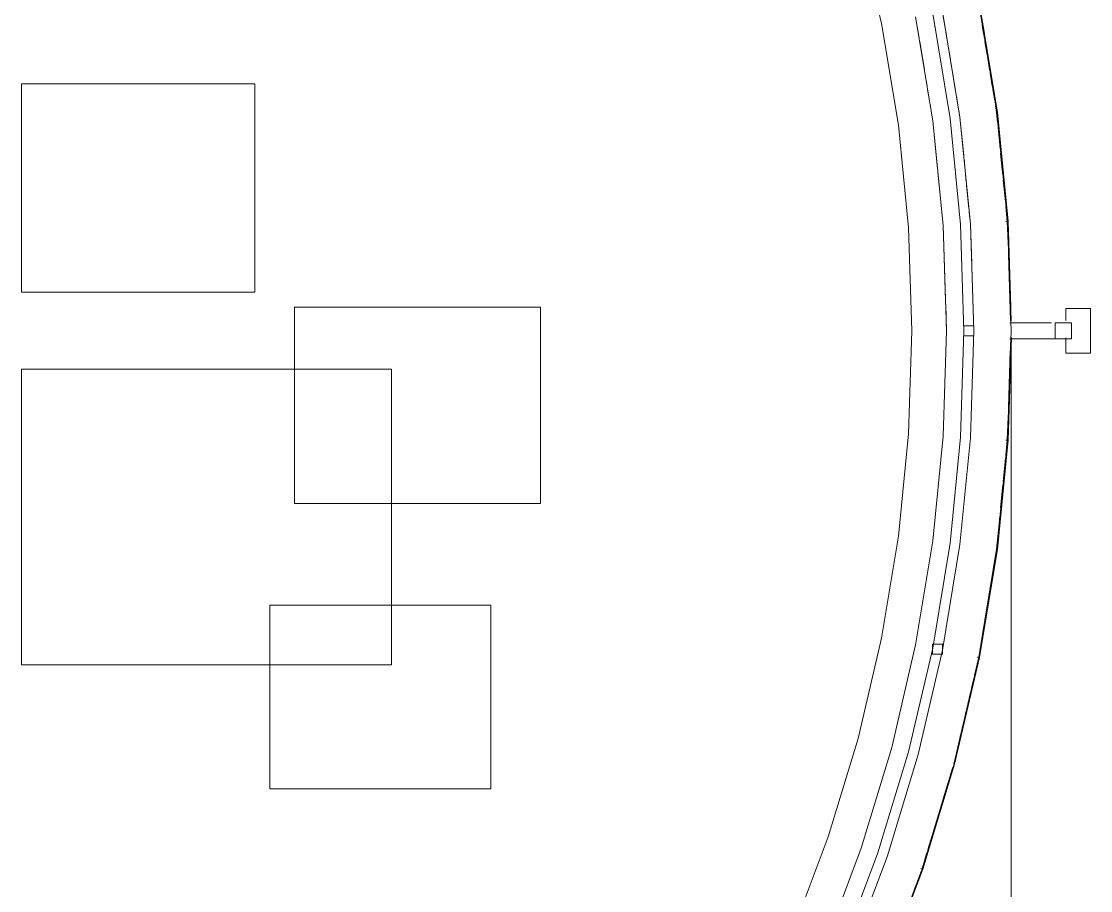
# Paper-space layout '01 Plans' of a CAD drawing. Header units: millimetres. Extents: x 5 to 415, y 7 to 290.
# Drawn here: x 119.55 to 162.61, y 165.46 to 200.46 of the extents above; entities that cross this region are included whole.
import ezdxf

# ---------------------------------------------------------------- set-up
doc = ezdxf.new("R2010")
doc.units = ezdxf.units.MM
doc.layers.add('DIMENSIONS', color=7, linetype='Continuous')
doc.layers.add('GEOMETRY', color=7, linetype='Continuous')

# ---------------------------------------------------------------- blocks, each defined once
blk = doc.blocks.new('SHEET_01')
at = {"layer": 'DIMENSIONS', "lineweight": 13}
blk.add_line((159.408, 187.3), (159.408, 105.5), dxfattribs=at)
at = {"layer": 'GEOMETRY', "lineweight": 13}
for p, q in [((154.19, 200.37), (153.248, 204.411)), ((158.113, 201.151), (158.832, 196.799)), ((158.852, 196.801), (158.133, 201.155)), ((158.133, 201.155), (158.852, 196.801)), ((156.948, 196.551), (156.25, 200.78)), ((156.642, 200.858), (157.345, 196.603)), ((156.752, 200.193), (156.675, 200.659)), ((156.675, 200.659), (156.752, 200.193)), ((156.752, 200.193), (156.675, 200.659)), ((154.866, 196.276), (154.19, 200.37)), ((155.706, 199.78), (155.563, 200.644)), ((155.563, 200.644), (156.254, 196.459)), ((156.337, 200.251), (156.348, 200.185)), ((156.348, 200.185), (156.337, 200.251)), ((156.337, 200.251), (156.348, 200.185)), ((158.245, 200.292), (158.299, 199.962)), ((158.332, 199.764), (158.245, 200.292)), ((158.329, 199.967), (158.253, 200.429)), ((158.253, 200.429), (158.329, 199.967)), ((158.329, 199.967), (158.253, 200.429)), ((158.253, 200.429), (158.329, 199.967)), ((158.329, 199.967), (158.253, 200.429)), ((158.253, 200.429), (158.329, 199.967)), ((158.329, 199.967), (158.253, 200.429)), ((158.253, 200.429), (158.329, 199.967)), ((158.309, 199.964), (158.255, 200.293)), ((158.255, 200.293), (158.309, 199.964)), ((158.309, 199.964), (158.255, 200.293)), ((158.255, 200.293), (158.549, 198.513)), ((158.255, 200.293), (158.309, 199.964)), ((158.309, 199.964), (158.255, 200.293)), ((158.255, 200.293), (158.309, 199.964)), ((158.309, 199.964), (158.255, 200.293)), ((158.255, 200.293), (158.309, 199.964)), ((158.309, 199.964), (158.255, 200.293)), ((158.255, 200.293), (158.309, 199.964)), ((158.309, 199.964), (158.255, 200.293)), ((158.255, 200.293), (158.549, 198.513)), ((158.549, 198.513), (158.255, 200.293)), ((158.255, 200.293), (158.549, 198.513)), ((158.255, 200.293), (158.549, 198.513)), ((156.862, 199.528), (156.774, 200.06)), ((156.774, 200.06), (156.862, 199.528)), ((156.862, 199.528), (156.774, 200.06)), ((158.438, 199.308), (158.351, 199.835)), ((158.351, 199.835), (158.438, 199.308)), ((158.438, 199.308), (158.351, 199.835)), ((158.351, 199.835), (158.438, 199.308)), ((158.438, 199.308), (158.351, 199.835)), ((158.351, 199.835), (158.438, 199.308)), ((158.438, 199.308), (158.351, 199.835)), ((158.351, 199.835), (158.438, 199.308)), ((155.914, 198.518), (155.728, 199.647)), ((156.96, 198.93), (156.884, 199.395)), ((156.884, 199.395), (156.96, 198.93)), ((156.96, 198.93), (156.884, 199.395)), ((158.407, 199.37), (158.353, 199.7)), ((158.353, 199.7), (158.407, 199.37)), ((158.407, 199.37), (158.353, 199.7)), ((158.353, 199.7), (158.407, 199.37)), ((158.407, 199.37), (158.353, 199.7)), ((158.353, 199.7), (158.407, 199.37)), ((158.407, 199.37), (158.353, 199.7)), ((158.353, 199.7), (158.407, 199.37)), ((158.407, 199.37), (158.353, 199.7)), ((158.353, 199.7), (158.407, 199.37)), ((158.407, 199.37), (158.353, 199.7)), ((158.354, 199.632), (158.397, 199.369)), ((158.441, 199.105), (158.354, 199.632)), ((158.536, 198.714), (158.46, 199.176)), ((158.46, 199.176), (158.536, 198.714)), ((158.536, 198.714), (158.46, 199.176)), ((158.46, 199.176), (158.536, 198.714)), ((158.536, 198.714), (158.46, 199.176)), ((158.46, 199.176), (158.536, 198.714)), ((158.536, 198.714), (158.46, 199.176)), ((158.46, 199.176), (158.536, 198.714)), ((158.516, 198.711), (158.462, 199.041)), ((158.462, 199.041), (158.516, 198.711)), ((158.516, 198.711), (158.462, 199.041)), ((158.462, 199.041), (158.516, 198.711)), ((158.516, 198.711), (158.462, 199.041)), ((158.462, 199.041), (158.516, 198.711)), ((158.516, 198.711), (158.462, 199.041)), ((158.462, 199.041), (158.516, 198.711)), ((158.516, 198.711), (158.462, 199.041)), ((158.462, 199.041), (158.516, 198.711)), ((158.516, 198.711), (158.462, 199.041)), ((158.463, 198.973), (158.506, 198.709)), ((158.539, 198.512), (158.463, 198.973)), ((157.07, 198.265), (156.982, 198.797)), ((156.982, 198.797), (157.07, 198.265)), ((157.07, 198.265), (156.982, 198.797)), ((158.852, 196.801), (158.568, 198.516)), ((158.568, 198.516), (158.852, 196.801)), ((158.852, 196.801), (158.568, 198.516)), ((158.568, 198.516), (158.852, 196.801)), ((158.852, 196.801), (158.568, 198.516)), ((158.568, 198.516), (158.852, 196.801)), ((158.852, 196.801), (158.568, 198.516)), ((158.568, 198.516), (158.852, 196.801)), ((156.024, 197.854), (155.936, 198.385)), ((156.653, 198.335), (156.664, 198.269)), ((156.664, 198.269), (156.653, 198.335)), ((156.653, 198.335), (156.664, 198.269)), ((157.169, 197.667), (157.092, 198.132)), ((157.092, 198.132), (157.169, 197.667)), ((157.169, 197.667), (157.092, 198.132)), ((158.561, 198.38), (158.626, 197.984)), ((158.648, 197.852), (158.561, 198.38)), ((158.636, 197.986), (158.57, 198.381)), ((158.57, 198.381), (158.636, 197.986)), ((158.636, 197.986), (158.57, 198.381)), ((158.57, 198.381), (158.756, 197.26)), ((158.57, 198.381), (158.636, 197.986)), ((158.636, 197.986), (158.57, 198.381)), ((158.57, 198.381), (158.636, 197.986)), ((158.636, 197.986), (158.57, 198.381)), ((158.57, 198.381), (158.636, 197.986)), ((158.636, 197.986), (158.57, 198.381)), ((158.57, 198.381), (158.636, 197.986)), ((158.636, 197.986), (158.57, 198.381)), ((158.57, 198.381), (158.756, 197.26)), ((158.756, 197.26), (158.57, 198.381)), ((158.57, 198.381), (158.756, 197.26)), ((158.57, 198.381), (158.756, 197.26)), ((128.95, 197.95), (119.55, 197.95)), ((119.55, 197.95), (119.55, 189.55)), ((128.95, 197.95), (128.95, 189.55)), ((128.95, 189.55), (128.95, 197.95)), ((128.95, 197.95), (128.95, 197.95)), ((156.122, 197.256), (156.046, 197.721)), ((158.745, 197.326), (158.668, 197.788)), ((158.668, 197.788), (158.745, 197.326)), ((158.745, 197.326), (158.668, 197.788)), ((158.668, 197.788), (158.745, 197.326)), ((158.745, 197.326), (158.668, 197.788)), ((158.668, 197.788), (158.745, 197.326)), ((158.745, 197.326), (158.668, 197.788)), ((158.668, 197.788), (158.745, 197.326)), ((158.745, 197.326), (158.668, 197.788)), ((158.668, 197.788), (158.745, 197.326)), ((158.745, 197.326), (158.668, 197.788)), ((158.669, 197.72), (158.735, 197.325)), ((158.746, 197.259), (158.669, 197.72)), ((157.279, 197.002), (157.202, 197.467)), ((157.202, 197.467), (157.279, 197.002)), ((157.279, 197.002), (157.202, 197.467)), ((156.232, 196.592), (156.144, 197.123)), ((157.345, 196.603), (157.301, 196.869)), ((157.301, 196.869), (157.345, 196.603)), ((157.345, 196.603), (157.301, 196.869)), ((158.832, 196.799), (158.777, 197.128)), ((158.777, 197.128), (158.832, 196.799)), ((158.832, 196.799), (158.777, 197.128)), ((158.777, 197.128), (158.832, 196.799)), ((158.777, 197.128), (158.832, 196.799)), ((158.832, 196.799), (158.777, 197.128)), ((158.777, 197.128), (158.832, 196.799)), ((158.832, 196.799), (158.777, 197.128)), ((158.777, 197.128), (158.832, 196.799)), ((158.832, 196.799), (158.777, 197.128)), ((158.777, 197.128), (158.832, 196.799)), ((158.832, 196.799), (158.777, 197.128)), ((158.777, 197.128), (158.832, 196.799)), ((158.832, 196.799), (158.777, 197.128)), ((158.777, 197.128), (158.832, 196.799)), ((158.777, 197.128), (158.832, 196.799)), ((158.778, 197.061), (158.822, 196.797)), ((158.822, 196.797), (158.778, 197.061)), ((158.822, 196.797), (158.842, 196.598)), ((158.861, 196.398), (158.822, 196.797)), ((158.851, 196.599), (158.832, 196.799)), ((158.832, 196.799), (158.851, 196.599)), ((158.851, 196.599), (158.832, 196.799)), ((158.832, 196.799), (159.264, 192.409)), ((158.832, 196.799), (158.851, 196.599)), ((158.851, 196.599), (158.832, 196.799)), ((158.832, 196.799), (158.851, 196.599)), ((158.851, 196.599), (158.832, 196.799)), ((158.832, 196.799), (158.851, 196.599)), ((158.851, 196.599), (158.832, 196.799)), ((158.832, 196.799), (158.851, 196.599)), ((158.851, 196.599), (158.832, 196.799)), ((158.832, 196.799), (159.264, 192.409)), ((159.264, 192.409), (158.832, 196.799)), ((158.832, 196.799), (159.264, 192.409)), ((158.832, 196.799), (159.264, 192.409)), ((158.832, 196.799), (159.264, 192.409)), ((159.179, 193.475), (158.852, 196.801)), ((158.852, 196.801), (159.179, 193.475)), ((159.179, 193.475), (158.852, 196.801)), ((158.852, 196.801), (159.179, 193.475)), ((159.179, 193.475), (158.852, 196.801)), ((158.852, 196.801), (159.179, 193.475)), ((159.179, 193.475), (158.852, 196.801)), ((158.852, 196.801), (159.179, 193.475)), ((159.284, 192.41), (158.852, 196.801)), ((158.852, 196.801), (159.284, 192.41)), ((156.445, 194.516), (156.254, 196.459)), ((156.254, 196.459), (156.67, 192.239)), ((157.368, 192.284), (156.948, 196.551)), ((157.497, 195.06), (157.345, 196.603)), ((157.345, 196.603), (157.497, 195.06)), ((157.497, 195.06), (157.345, 196.603)), ((157.345, 196.603), (157.767, 192.311)), ((155.273, 192.147), (154.866, 196.276)), ((158.956, 195.535), (158.878, 196.333)), ((158.878, 196.333), (158.956, 195.535)), ((158.956, 195.535), (158.878, 196.333)), ((158.878, 196.333), (158.956, 195.535)), ((158.956, 195.535), (158.878, 196.333)), ((158.878, 196.333), (158.956, 195.535)), ((158.956, 195.535), (158.878, 196.333)), ((158.878, 196.333), (158.956, 195.535)), ((158.956, 195.535), (158.878, 196.333)), ((158.878, 196.333), (158.956, 195.535)), ((158.956, 195.535), (158.878, 196.333)), ((158.881, 196.199), (158.946, 195.534)), ((158.966, 195.334), (158.881, 196.199)), ((159.061, 194.471), (158.982, 195.269)), ((158.982, 195.269), (159.061, 194.471)), ((159.061, 194.471), (158.982, 195.269)), ((158.982, 195.269), (159.061, 194.471)), ((159.061, 194.471), (158.982, 195.269)), ((158.982, 195.269), (159.061, 194.471)), ((159.061, 194.471), (158.982, 195.269)), ((158.982, 195.269), (159.061, 194.471)), ((159.061, 194.471), (158.982, 195.269)), ((158.982, 195.269), (159.061, 194.471)), ((159.061, 194.471), (158.982, 195.269)), ((158.986, 195.135), (159.051, 194.47)), ((159.071, 194.27), (158.986, 195.135)), ((157.602, 193.987), (157.51, 194.926)), ((157.51, 194.926), (157.602, 193.987)), ((157.602, 193.987), (157.51, 194.926)), ((156.551, 193.445), (156.459, 194.382)), ((159.159, 193.473), (159.087, 194.205)), ((159.087, 194.205), (159.159, 193.473)), ((159.159, 193.473), (159.087, 194.205)), ((159.087, 194.205), (159.159, 193.473)), ((159.159, 193.473), (159.087, 194.205)), ((159.087, 194.205), (159.159, 193.473)), ((159.159, 193.473), (159.087, 194.205)), ((159.087, 194.205), (159.159, 193.473)), ((159.159, 193.473), (159.087, 194.205)), ((159.087, 194.205), (159.159, 193.473)), ((159.159, 193.473), (159.087, 194.205)), ((157.184, 194.151), (157.191, 194.084)), ((157.191, 194.084), (157.184, 194.151)), ((157.184, 194.151), (157.191, 194.084)), ((157.708, 192.914), (157.615, 193.853)), ((157.615, 193.853), (157.708, 192.914)), ((157.708, 192.914), (157.615, 193.853)), ((159.09, 194.071), (159.149, 193.472)), ((159.176, 193.206), (159.09, 194.071)), ((159.284, 192.41), (159.192, 193.341)), ((159.192, 193.341), (159.284, 192.41)), ((159.284, 192.41), (159.192, 193.341)), ((159.192, 193.341), (159.284, 192.41)), ((159.284, 192.41), (159.192, 193.341)), ((159.192, 193.341), (159.284, 192.41)), ((159.284, 192.41), (159.192, 193.341)), ((159.192, 193.341), (159.284, 192.41)), ((156.657, 192.373), (156.564, 193.311)), ((157.289, 193.084), (157.296, 193.018)), ((157.296, 193.018), (157.289, 193.084)), ((157.289, 193.084), (157.296, 193.018)), ((159.264, 192.409), (159.192, 193.14)), ((159.192, 193.14), (159.264, 192.409)), ((159.264, 192.409), (159.192, 193.14)), ((159.192, 193.14), (159.264, 192.409)), ((159.264, 192.409), (159.192, 193.14)), ((159.192, 193.14), (159.264, 192.409)), ((159.264, 192.409), (159.192, 193.14)), ((159.192, 193.14), (159.264, 192.409)), ((159.264, 192.409), (159.192, 193.14)), ((159.192, 193.14), (159.264, 192.409)), ((159.264, 192.409), (159.192, 193.14)), ((159.195, 193.007), (159.254, 192.408)), ((159.254, 192.408), (159.195, 193.007)), ((157.767, 192.311), (157.721, 192.78)), ((157.721, 192.78), (157.767, 192.311)), ((157.767, 192.311), (157.721, 192.78)), ((155.408, 188), (155.273, 192.147)), ((156.769, 189.211), (156.67, 192.239)), ((156.67, 192.239), (156.808, 188)), ((157.508, 188), (157.368, 192.284)), ((157.82, 190.694), (157.767, 192.311)), ((157.767, 192.311), (157.82, 190.694)), ((157.82, 190.694), (157.767, 192.311)), ((157.767, 192.311), (157.908, 188)), ((159.264, 192.409), (159.195, 192.404)), ((159.264, 192.409), (159.198, 192.404)), ((159.254, 192.408), (159.261, 192.208)), ((159.283, 191.54), (159.254, 192.408)), ((159.271, 192.208), (159.264, 192.409)), ((159.264, 192.409), (159.271, 192.208)), ((159.271, 192.208), (159.264, 192.409)), ((159.264, 192.409), (159.293, 191.54)), ((159.264, 192.409), (159.271, 192.208)), ((159.271, 192.208), (159.264, 192.409)), ((159.264, 192.409), (159.271, 192.208)), ((159.271, 192.208), (159.264, 192.409)), ((159.264, 192.409), (159.271, 192.208)), ((159.271, 192.208), (159.264, 192.409)), ((159.264, 192.409), (159.271, 192.208)), ((159.271, 192.208), (159.264, 192.409)), ((159.264, 192.409), (159.293, 191.54)), ((159.293, 191.54), (159.264, 192.409)), ((159.264, 192.409), (159.293, 191.54)), ((159.264, 192.409), (159.293, 191.54)), ((159.264, 192.409), (159.408, 188)), ((159.291, 192.21), (159.284, 192.41)), ((159.284, 192.41), (159.291, 192.21)), ((159.291, 192.21), (159.284, 192.41)), ((159.284, 192.41), (159.291, 192.21)), ((159.291, 192.21), (159.284, 192.41)), ((159.284, 192.41), (159.291, 192.21)), ((159.291, 192.21), (159.284, 192.41)), ((159.284, 192.41), (159.291, 192.21)), ((159.415, 188.401), (159.284, 192.41)), ((159.284, 192.41), (159.415, 188.401)), ((159.398, 188.935), (159.297, 192.009)), ((159.297, 192.009), (159.398, 188.935)), ((159.398, 188.935), (159.297, 192.009)), ((159.297, 192.009), (159.398, 188.935)), ((159.398, 188.935), (159.297, 192.009)), ((159.297, 192.009), (159.398, 188.935)), ((159.398, 188.935), (159.297, 192.009)), ((159.297, 192.009), (159.398, 188.935)), ((155.297, 191.411), (155.299, 191.344)), ((159.378, 188.935), (159.297, 191.407)), ((159.297, 191.407), (159.378, 188.935)), ((159.378, 188.935), (159.297, 191.407)), ((159.297, 191.407), (159.395, 188.401)), ((159.297, 191.407), (159.378, 188.935)), ((159.378, 188.935), (159.297, 191.407)), ((159.297, 191.407), (159.378, 188.935)), ((159.378, 188.935), (159.297, 191.407)), ((159.297, 191.407), (159.378, 188.935)), ((159.378, 188.935), (159.297, 191.407)), ((159.297, 191.407), (159.378, 188.935)), ((159.378, 188.935), (159.297, 191.407)), ((159.297, 191.407), (159.395, 188.401)), ((159.395, 188.401), (159.297, 191.407)), ((159.297, 191.407), (159.395, 188.401)), ((159.297, 191.407), (159.395, 188.401)), ((159.298, 191.072), (159.368, 188.935)), ((159.385, 188.401), (159.298, 191.072)), ((157.908, 188), (157.825, 190.559)), ((157.825, 190.559), (157.908, 188)), ((157.908, 188), (157.825, 190.559)), ((119.55, 189.55), (119.55, 189.617)), ((128.95, 189.55), (119.55, 189.55)), ((119.55, 189.55), (128.95, 189.55)), ((119.55, 189.55), (119.55, 189.55)), ((128.95, 189.55), (128.95, 189.55)), ((156.808, 188), (156.773, 189.076)), ((140.45, 188.95), (130.55, 188.95)), ((130.55, 188.95), (130.55, 181.05)), ((140.384, 188.95), (140.45, 188.95)), ((140.45, 188.95), (140.45, 181.05)), ((140.45, 181.05), (140.45, 188.95)), ((140.45, 188.95), (140.45, 188.95)), ((159.415, 188.401), (159.402, 188.802)), ((159.402, 188.802), (159.415, 188.401)), ((159.415, 188.401), (159.402, 188.802)), ((159.402, 188.802), (159.415, 188.401)), ((159.415, 188.401), (159.402, 188.802)), ((159.402, 188.802), (159.415, 188.401)), ((159.415, 188.401), (159.402, 188.802)), ((159.402, 188.802), (159.415, 188.401)), ((162.608, 188.9), (161.608, 188.9)), ((161.608, 188.9), (161.608, 188.415)), ((162.608, 188.9), (162.608, 187.1)), ((162.608, 187.1), (162.608, 188.9)), ((162.608, 188.9), (162.608, 188.9)), ((157.908, 188.2), (157.508, 188.2)), ((157.508, 188.2), (157.508, 187.8)), ((157.828, 188.2), (157.908, 188.2)), ((157.908, 188.2), (157.908, 187.8)), ((157.908, 187.8), (157.908, 188.2)), ((157.908, 188.2), (157.908, 188.2)), ((161.037, 188.325), (159.352, 188.325)), ((161.833, 188.325), (161.183, 188.325)), ((161.183, 188.325), (161.183, 187.675)), ((161.833, 187.675), (161.833, 188.325)), ((155.273, 183.853), (155.408, 188)), ((156.67, 183.761), (156.808, 188)), ((156.808, 188), (156.67, 183.761)), ((157.368, 183.716), (157.508, 188)), ((157.508, 187.8), (157.908, 187.8)), ((157.767, 183.689), (157.908, 188)), ((157.908, 188), (157.767, 183.689)), ((157.767, 183.689), (157.908, 188)), ((157.908, 188), (157.767, 183.689)), ((157.908, 187.8), (157.828, 187.8)), ((157.908, 187.8), (157.908, 187.8)), ((159.408, 188), (159.264, 183.591)), ((159.4, 187.733), (159.264, 183.591)), ((159.4, 187.733), (159.264, 183.591)), ((159.264, 183.591), (159.4, 187.733)), ((159.4, 187.733), (159.264, 183.591)), ((159.4, 187.733), (159.264, 183.591)), ((159.284, 183.59), (159.42, 187.733)), ((159.42, 187.733), (159.284, 183.59)), ((159.284, 183.59), (159.42, 187.733)), ((159.42, 187.733), (159.284, 183.59)), ((159.284, 183.59), (159.42, 187.733)), ((159.42, 187.733), (159.284, 183.59)), ((159.284, 183.59), (159.42, 187.733)), ((159.42, 187.733), (159.284, 183.59)), ((159.284, 183.59), (159.42, 187.733)), ((159.42, 187.733), (159.284, 183.59)), ((159.298, 184.928), (159.39, 187.733)), ((159.352, 187.675), (161.441, 187.675)), ((159.352, 187.675), (161.441, 187.675)), ((159.419, 187.675), (161.441, 187.675)), ((159.419, 187.675), (161.441, 187.675)), ((161.427, 187.675), (161.183, 187.675)), ((161.183, 187.675), (161.833, 187.675)), ((161.183, 187.675), (161.183, 187.675)), ((161.608, 187.723), (161.608, 187.1)), ((159.297, 184.593), (159.382, 187.198)), ((159.382, 187.198), (159.297, 184.593)), ((159.297, 184.593), (159.382, 187.198)), ((159.382, 187.198), (159.297, 184.593)), ((159.297, 184.593), (159.382, 187.198)), ((159.382, 187.198), (159.297, 184.593)), ((159.297, 184.593), (159.382, 187.198)), ((159.382, 187.198), (159.297, 184.593)), ((159.297, 184.593), (159.382, 187.198)), ((159.382, 187.198), (159.297, 184.593)), ((159.297, 184.593), (159.382, 187.198)), ((159.372, 187.199), (159.298, 184.928)), ((162.608, 187.1), (161.608, 187.1)), ((161.608, 187.1), (162.608, 187.1)), ((161.608, 187.1), (161.608, 187.1)), ((162.608, 187.1), (162.608, 187.1)), ((134.45, 186.45), (119.55, 186.45)), ((119.55, 186.45), (119.55, 174.55)), ((134.45, 174.55), (134.45, 186.45)), ((159.254, 183.592), (159.285, 184.527)), ((159.265, 183.926), (159.254, 183.592)), ((159.264, 183.591), (159.275, 183.925)), ((159.275, 183.925), (159.264, 183.591)), ((159.264, 183.591), (159.275, 183.925)), ((159.275, 183.925), (159.264, 183.591)), ((159.264, 183.591), (159.275, 183.925)), ((159.275, 183.925), (159.264, 183.591)), ((159.264, 183.591), (159.275, 183.925)), ((159.275, 183.925), (159.264, 183.591)), ((159.264, 183.591), (159.275, 183.925)), ((159.275, 183.925), (159.264, 183.591)), ((159.264, 183.591), (159.275, 183.925)), ((154.866, 179.724), (155.273, 183.853)), ((156.254, 179.541), (156.67, 183.761)), ((156.67, 183.761), (156.254, 179.541)), ((156.948, 179.449), (157.368, 183.716)), ((157.345, 179.397), (157.767, 183.689)), ((157.767, 183.689), (157.345, 179.397)), ((157.345, 179.397), (157.767, 183.689)), ((157.767, 183.689), (157.345, 179.397)), ((159.264, 183.591), (158.832, 179.201)), ((159.264, 183.591), (158.832, 179.201)), ((158.832, 179.201), (159.264, 183.591)), ((159.264, 183.591), (158.832, 179.201)), ((159.264, 183.591), (158.832, 179.201)), ((159.264, 183.591), (158.832, 179.201)), ((158.852, 179.199), (159.284, 183.59)), ((159.284, 183.59), (158.852, 179.199)), ((158.852, 179.199), (159.284, 183.59)), ((159.284, 183.59), (158.852, 179.199)), ((158.852, 179.199), (159.284, 183.59)), ((159.284, 183.59), (158.852, 179.199)), ((158.852, 179.199), (159.284, 183.59)), ((159.284, 183.59), (158.852, 179.199)), ((158.852, 179.199), (159.284, 183.59)), ((159.284, 183.59), (158.852, 179.199)), ((159.192, 182.86), (159.264, 183.591)), ((159.264, 183.591), (159.192, 182.86)), ((159.192, 182.86), (159.264, 183.591)), ((159.264, 183.591), (159.192, 182.86)), ((159.192, 182.86), (159.264, 183.591)), ((159.264, 183.591), (159.192, 182.86)), ((159.192, 182.86), (159.264, 183.591)), ((159.264, 183.591), (159.192, 182.86)), ((159.192, 182.86), (159.264, 183.591)), ((159.264, 183.591), (159.192, 182.86)), ((159.192, 182.86), (159.264, 183.591)), ((159.264, 183.591), (159.195, 183.596)), ((159.254, 183.592), (159.195, 182.993)), ((159.195, 182.993), (159.254, 183.592)), ((159.264, 183.591), (159.198, 183.596)), ((159.087, 181.795), (159.172, 182.66)), ((159.172, 182.66), (159.087, 181.795)), ((159.087, 181.795), (159.172, 182.66)), ((159.172, 182.66), (159.087, 181.795)), ((159.087, 181.795), (159.172, 182.66)), ((159.172, 182.66), (159.087, 181.795)), ((159.087, 181.795), (159.172, 182.66)), ((159.172, 182.66), (159.087, 181.795)), ((159.087, 181.795), (159.172, 182.66)), ((159.172, 182.66), (159.087, 181.795)), ((159.087, 181.795), (159.172, 182.66)), ((159.09, 181.929), (159.182, 182.86)), ((159.162, 182.661), (159.09, 181.929)), ((158.986, 180.865), (159.077, 181.796)), ((158.982, 180.731), (159.068, 181.596)), ((159.068, 181.596), (158.982, 180.731)), ((158.982, 180.731), (159.068, 181.596)), ((159.068, 181.596), (158.982, 180.731)), ((158.982, 180.731), (159.068, 181.596)), ((159.068, 181.596), (158.982, 180.731)), ((158.982, 180.731), (159.068, 181.596)), ((159.068, 181.596), (158.982, 180.731)), ((158.982, 180.731), (159.068, 181.596)), ((159.068, 181.596), (158.982, 180.731)), ((158.982, 180.731), (159.068, 181.596)), ((159.058, 181.597), (158.986, 180.865)), ((130.55, 181.05), (140.45, 181.05)), ((140.45, 181.05), (134.404, 181.05)), ((134.45, 181.095), (134.45, 177.062)), ((140.45, 181.05), (140.45, 181.05)), ((158.822, 179.203), (158.973, 180.732)), ((158.878, 179.667), (158.963, 180.532)), ((158.963, 180.532), (158.878, 179.667)), ((158.878, 179.667), (158.963, 180.532)), ((158.963, 180.532), (158.878, 179.667)), ((158.878, 179.667), (158.963, 180.532)), ((158.963, 180.532), (158.878, 179.667)), ((158.878, 179.667), (158.963, 180.532)), ((158.963, 180.532), (158.878, 179.667)), ((158.878, 179.667), (158.963, 180.532)), ((158.963, 180.532), (158.878, 179.667)), ((158.878, 179.667), (158.963, 180.532)), ((158.953, 180.533), (158.881, 179.801)), ((154.19, 175.63), (154.866, 179.724)), ((155.563, 175.356), (156.254, 179.541)), ((156.254, 179.541), (155.563, 175.356)), ((156.25, 175.22), (156.948, 179.449)), ((156.642, 175.142), (157.345, 179.397)), ((157.345, 179.397), (156.642, 175.142)), ((156.642, 175.142), (157.345, 179.397)), ((157.345, 179.397), (156.642, 175.142)), ((158.832, 179.201), (158.113, 174.849)), ((158.832, 179.201), (158.113, 174.849)), ((158.113, 174.849), (158.832, 179.201)), ((158.832, 179.201), (158.113, 174.849)), ((158.832, 179.201), (158.113, 174.849)), ((158.832, 179.201), (158.113, 174.849)), ((158.133, 174.845), (158.852, 179.199)), ((158.852, 179.199), (158.133, 174.845)), ((158.133, 174.845), (158.852, 179.199)), ((158.852, 179.199), (158.133, 174.845)), ((158.133, 174.845), (158.852, 179.199)), ((158.852, 179.199), (158.133, 174.845)), ((158.133, 174.845), (158.852, 179.199)), ((158.852, 179.199), (158.133, 174.845)), ((158.133, 174.845), (158.852, 179.199)), ((158.852, 179.199), (158.133, 174.845)), ((158.147, 175.115), (158.822, 179.203)), ((158.777, 178.872), (158.832, 179.201)), ((158.832, 179.201), (158.777, 178.872)), ((158.777, 178.872), (158.832, 179.201)), ((158.832, 179.201), (158.777, 178.872)), ((158.777, 178.872), (158.832, 179.201)), ((158.832, 179.201), (158.777, 178.872)), ((158.777, 178.872), (158.832, 179.201)), ((158.832, 179.201), (158.777, 178.872)), ((158.777, 178.872), (158.832, 179.201)), ((158.832, 179.201), (158.777, 178.872)), ((158.777, 178.872), (158.832, 179.201)), ((158.822, 179.203), (158.778, 178.939)), ((158.848, 179.469), (158.822, 179.203)), ((158.832, 179.201), (158.865, 179.534)), ((158.865, 179.534), (158.832, 179.201)), ((158.832, 179.201), (158.865, 179.534)), ((158.865, 179.534), (158.832, 179.201)), ((158.832, 179.201), (158.865, 179.534)), ((158.865, 179.534), (158.832, 179.201)), ((158.832, 179.201), (158.865, 179.534)), ((158.865, 179.534), (158.832, 179.201)), ((158.832, 179.201), (158.865, 179.534)), ((158.865, 179.534), (158.832, 179.201)), ((158.832, 179.201), (158.865, 179.534)), ((158.57, 177.619), (158.756, 178.74)), ((158.756, 178.74), (158.57, 177.619)), ((158.57, 177.619), (158.756, 178.74)), ((158.756, 178.74), (158.57, 177.619)), ((158.57, 177.619), (158.756, 178.74)), ((158.756, 178.74), (158.57, 177.619)), ((158.57, 177.619), (158.756, 178.74)), ((158.756, 178.74), (158.57, 177.619)), ((158.57, 177.619), (158.756, 178.74)), ((158.756, 178.74), (158.57, 177.619)), ((158.57, 177.619), (158.756, 178.74)), ((158.746, 178.741), (158.669, 178.28)), ((158.648, 178.148), (158.561, 177.62)), ((158.462, 176.959), (158.538, 177.421)), ((158.538, 177.421), (158.462, 176.959)), ((158.462, 176.959), (158.538, 177.421)), ((158.538, 177.421), (158.462, 176.959)), ((158.462, 176.959), (158.538, 177.421)), ((158.538, 177.421), (158.462, 176.959)), ((158.462, 176.959), (158.538, 177.421)), ((158.538, 177.421), (158.462, 176.959)), ((158.462, 176.959), (158.538, 177.421)), ((158.538, 177.421), (158.462, 176.959)), ((158.462, 176.959), (158.538, 177.421)), ((158.528, 177.423), (158.463, 177.027)), ((138.45, 176.95), (129.55, 176.95)), ((129.55, 176.95), (129.55, 169.55)), ((138.384, 176.95), (138.45, 176.95)), ((138.45, 176.95), (138.45, 169.55)), ((138.45, 169.55), (138.45, 176.95)), ((138.45, 176.95), (138.45, 176.95)), ((158.353, 176.3), (158.429, 176.762)), ((158.429, 176.762), (158.353, 176.3)), ((158.353, 176.3), (158.429, 176.762)), ((158.429, 176.762), (158.353, 176.3)), ((158.353, 176.3), (158.429, 176.762)), ((158.429, 176.762), (158.353, 176.3)), ((158.353, 176.3), (158.429, 176.762)), ((158.429, 176.762), (158.353, 176.3)), ((158.353, 176.3), (158.429, 176.762)), ((158.429, 176.762), (158.353, 176.3)), ((158.353, 176.3), (158.429, 176.762)), ((158.419, 176.763), (158.354, 176.368)), ((158.255, 175.707), (158.331, 176.168)), ((158.331, 176.168), (158.255, 175.707)), ((158.255, 175.707), (158.331, 176.168)), ((158.331, 176.168), (158.255, 175.707)), ((158.255, 175.707), (158.331, 176.168)), ((158.331, 176.168), (158.255, 175.707)), ((158.255, 175.707), (158.331, 176.168)), ((158.331, 176.168), (158.255, 175.707)), ((158.255, 175.707), (158.331, 176.168)), ((158.331, 176.168), (158.255, 175.707)), ((158.255, 175.707), (158.331, 176.168)), ((158.31, 176.104), (158.245, 175.708)), ((153.248, 171.589), (154.19, 175.63)), ((154.6, 171.226), (155.563, 175.356)), ((155.563, 175.356), (154.6, 171.226)), ((156.646, 175.381), (156.246, 175.381)), ((156.246, 175.381), (156.246, 174.981)), ((156.646, 174.981), (156.646, 175.381)), ((156.646, 175.301), (156.646, 174.981)), ((158.146, 175.047), (158.222, 175.509)), ((158.222, 175.509), (158.146, 175.047)), ((158.146, 175.047), (158.222, 175.509)), ((158.222, 175.509), (158.146, 175.047)), ((158.146, 175.047), (158.222, 175.509)), ((158.222, 175.509), (158.146, 175.047)), ((158.146, 175.047), (158.222, 175.509)), ((158.222, 175.509), (158.146, 175.047)), ((158.146, 175.047), (158.222, 175.509)), ((158.222, 175.509), (158.146, 175.047)), ((158.146, 175.047), (158.222, 175.509)), ((158.212, 175.511), (158.147, 175.115)), ((155.276, 171.045), (156.25, 175.22)), ((155.663, 170.942), (156.642, 175.142)), ((156.642, 175.142), (155.663, 170.942)), ((155.663, 170.942), (156.642, 175.142)), ((156.642, 175.142), (155.663, 170.942)), ((156.246, 174.981), (156.646, 174.981)), ((156.646, 174.981), (156.566, 174.981)), ((156.646, 174.981), (156.646, 174.981)), ((158.113, 174.849), (157.112, 170.553)), ((158.113, 174.849), (157.112, 170.553)), ((157.112, 170.553), (158.113, 174.849)), ((158.113, 174.849), (157.112, 170.553)), ((158.113, 174.849), (157.112, 170.553)), ((158.113, 174.849), (157.112, 170.553)), ((157.131, 170.548), (158.133, 174.845)), ((158.133, 174.845), (157.131, 170.548)), ((157.131, 170.548), (158.133, 174.845)), ((158.133, 174.845), (157.131, 170.548)), ((157.131, 170.548), (158.133, 174.845)), ((158.133, 174.845), (157.131, 170.548)), ((157.131, 170.548), (158.133, 174.845)), ((158.133, 174.845), (157.131, 170.548)), ((157.131, 170.548), (158.133, 174.845)), ((158.133, 174.845), (157.131, 170.548)), ((157.825, 173.613), (158.113, 174.849)), ((158.113, 174.849), (157.825, 173.613)), ((157.825, 173.613), (158.113, 174.849)), ((158.113, 174.849), (157.825, 173.613)), ((157.825, 173.613), (158.113, 174.849)), ((158.113, 174.849), (157.825, 173.613)), ((157.825, 173.613), (158.113, 174.849)), ((158.113, 174.849), (157.825, 173.613)), ((157.825, 173.613), (158.113, 174.849)), ((158.113, 174.849), (157.825, 173.613)), ((157.825, 173.613), (158.113, 174.849)), ((157.936, 174.135), (158.103, 174.851)), ((158.103, 174.851), (158.043, 174.591)), ((158.113, 174.849), (158.045, 174.863)), ((158.113, 174.849), (158.049, 174.862)), ((158.103, 174.851), (158.125, 174.983)), ((129.483, 174.55), (119.55, 174.55)), ((119.55, 174.55), (134.45, 174.55)), ((119.55, 174.55), (119.55, 174.55)), ((158.012, 174.461), (157.936, 174.135)), ((157.102, 170.556), (157.906, 174.005)), ((157.906, 174.005), (157.83, 173.68)), ((157.628, 172.766), (157.795, 173.482)), ((157.795, 173.482), (157.628, 172.766)), ((157.628, 172.766), (157.795, 173.482)), ((157.795, 173.482), (157.628, 172.766)), ((157.628, 172.766), (157.795, 173.482)), ((157.795, 173.482), (157.628, 172.766)), ((157.628, 172.766), (157.795, 173.482)), ((157.795, 173.482), (157.628, 172.766)), ((157.628, 172.766), (157.795, 173.482)), ((157.795, 173.482), (157.628, 172.766)), ((157.628, 172.766), (157.795, 173.482)), ((157.785, 173.485), (157.724, 173.224)), ((157.694, 173.094), (157.618, 172.769)), ((157.587, 172.639), (157.512, 172.313)), ((157.521, 172.311), (157.597, 172.636)), ((157.597, 172.636), (157.521, 172.311)), ((157.521, 172.311), (157.597, 172.636)), ((157.597, 172.636), (157.521, 172.311)), ((157.521, 172.311), (157.597, 172.636)), ((157.597, 172.636), (157.521, 172.311)), ((157.521, 172.311), (157.597, 172.636)), ((157.597, 172.636), (157.521, 172.311)), ((157.521, 172.311), (157.597, 172.636)), ((157.597, 172.636), (157.521, 172.311)), ((157.521, 172.311), (157.597, 172.636)), ((157.466, 172.118), (157.405, 171.858)), ((157.415, 171.855), (157.476, 172.116)), ((157.476, 172.116), (157.415, 171.855)), ((157.415, 171.855), (157.476, 172.116)), ((157.476, 172.116), (157.415, 171.855)), ((157.415, 171.855), (157.476, 172.116)), ((157.476, 172.116), (157.415, 171.855)), ((157.415, 171.855), (157.476, 172.116)), ((157.476, 172.116), (157.415, 171.855)), ((157.415, 171.855), (157.476, 172.116)), ((157.476, 172.116), (157.415, 171.855)), ((157.415, 171.855), (157.476, 172.116)), ((152.043, 167.618), (153.248, 171.589)), ((157.375, 171.727), (157.299, 171.402)), ((157.309, 171.4), (157.385, 171.725)), ((157.385, 171.725), (157.309, 171.4)), ((157.309, 171.4), (157.385, 171.725)), ((157.385, 171.725), (157.309, 171.4)), ((157.309, 171.4), (157.385, 171.725)), ((157.385, 171.725), (157.309, 171.4)), ((157.309, 171.4), (157.385, 171.725)), ((157.385, 171.725), (157.309, 171.4)), ((157.309, 171.4), (157.385, 171.725)), ((157.385, 171.725), (157.309, 171.4)), ((157.309, 171.4), (157.385, 171.725)), ((153.369, 167.168), (154.6, 171.226)), ((154.6, 171.226), (153.369, 167.168)), ((154.032, 166.943), (155.276, 171.045)), ((157.269, 171.272), (157.102, 170.556)), ((157.112, 170.553), (157.279, 171.269)), ((157.279, 171.269), (157.112, 170.553)), ((157.112, 170.553), (157.279, 171.269)), ((157.279, 171.269), (157.112, 170.553)), ((157.112, 170.553), (157.279, 171.269)), ((157.279, 171.269), (157.112, 170.553)), ((157.112, 170.553), (157.279, 171.269)), ((157.279, 171.269), (157.112, 170.553)), ((157.112, 170.553), (157.279, 171.269)), ((157.279, 171.269), (157.112, 170.553)), ((157.112, 170.553), (157.279, 171.269)), ((154.411, 166.814), (155.663, 170.942)), ((155.663, 170.942), (154.411, 166.814)), ((154.411, 166.814), (155.663, 170.942)), ((155.663, 170.942), (154.411, 166.814)), ((157.112, 170.553), (155.831, 166.332)), ((157.112, 170.553), (155.831, 166.332)), ((155.831, 166.332), (157.112, 170.553)), ((157.112, 170.553), (155.831, 166.332)), ((157.112, 170.553), (155.831, 166.332)), ((157.112, 170.553), (155.831, 166.332)), ((155.85, 166.326), (157.131, 170.548)), ((157.131, 170.548), (155.85, 166.326)), ((155.85, 166.326), (157.131, 170.548)), ((157.131, 170.548), (155.85, 166.326)), ((155.85, 166.326), (157.131, 170.548)), ((157.131, 170.548), (155.85, 166.326)), ((155.85, 166.326), (157.131, 170.548)), ((157.131, 170.548), (155.85, 166.326)), ((155.85, 166.326), (157.131, 170.548)), ((157.131, 170.548), (155.85, 166.326)), ((156.995, 170.17), (157.112, 170.553)), ((157.112, 170.553), (156.995, 170.17)), ((156.995, 170.17), (157.112, 170.553)), ((157.112, 170.553), (156.995, 170.17)), ((156.995, 170.17), (157.112, 170.553)), ((157.112, 170.553), (156.995, 170.17)), ((156.995, 170.17), (157.112, 170.553)), ((157.112, 170.553), (156.995, 170.17)), ((156.995, 170.17), (157.112, 170.553)), ((157.112, 170.553), (156.995, 170.17)), ((156.995, 170.17), (157.112, 170.553)), ((156.054, 167.103), (157.063, 170.428)), ((157.063, 170.428), (156.986, 170.172)), ((156.258, 167.739), (156.956, 170.042)), ((156.956, 170.042), (156.258, 167.739)), ((156.258, 167.739), (156.956, 170.042)), ((156.956, 170.042), (156.258, 167.739)), ((156.258, 167.739), (156.956, 170.042)), ((156.956, 170.042), (156.258, 167.739)), ((156.258, 167.739), (156.956, 170.042)), ((156.956, 170.042), (156.258, 167.739)), ((156.258, 167.739), (156.956, 170.042)), ((156.956, 170.042), (156.258, 167.739)), ((156.258, 167.739), (156.956, 170.042)), ((156.85, 169.725), (156.578, 168.829)), ((156.947, 170.044), (156.889, 169.853)), ((129.55, 169.55), (129.55, 169.617)), ((138.45, 169.55), (129.55, 169.55)), ((129.55, 169.55), (138.45, 169.55)), ((129.55, 169.55), (129.55, 169.55)), ((138.45, 169.55), (138.45, 169.55)), ((156.539, 168.702), (156.248, 167.742)), ((150.582, 163.735), (152.043, 167.618)), ((155.948, 166.716), (156.219, 167.611)), ((156.219, 167.611), (155.948, 166.716)), ((155.948, 166.716), (156.219, 167.611)), ((156.219, 167.611), (155.948, 166.716)), ((155.948, 166.716), (156.219, 167.611)), ((156.219, 167.611), (155.948, 166.716)), ((155.948, 166.716), (156.219, 167.611)), ((156.219, 167.611), (155.948, 166.716)), ((155.948, 166.716), (156.219, 167.611)), ((156.219, 167.611), (155.948, 166.716)), ((155.948, 166.716), (156.219, 167.611)), ((156.21, 167.614), (156.151, 167.423)), ((151.875, 163.199), (153.369, 167.168)), ((153.369, 167.168), (151.875, 163.199)), ((156.113, 167.295), (156.054, 167.103)), ((152.522, 162.931), (154.032, 166.943)), ((152.891, 162.778), (154.411, 166.814)), ((154.411, 166.814), (152.891, 162.778)), ((152.891, 162.778), (154.411, 166.814)), ((154.411, 166.814), (152.891, 162.778)), ((155.822, 166.335), (156.016, 166.975)), ((156.016, 166.975), (155.938, 166.719)), ((154.268, 162.208), (155.822, 166.335)), ((155.831, 166.332), (154.277, 162.204)), ((155.831, 166.332), (154.277, 162.204)), ((154.277, 162.204), (155.831, 166.332)), ((155.831, 166.332), (154.277, 162.204)), ((155.831, 166.332), (154.277, 162.204)), ((155.831, 166.332), (154.277, 162.204)), ((154.296, 162.196), (155.85, 166.326)), ((155.85, 166.326), (154.296, 162.196)), ((154.296, 162.196), (155.85, 166.326)), ((155.85, 166.326), (154.296, 162.196)), ((154.296, 162.196), (155.85, 166.326)), ((155.85, 166.326), (154.296, 162.196)), ((154.296, 162.196), (155.85, 166.326)), ((155.85, 166.326), (154.296, 162.196)), ((154.296, 162.196), (155.85, 166.326)), ((155.85, 166.326), (154.296, 162.196)), ((155.525, 165.519), (155.831, 166.332)), ((155.831, 166.332), (155.525, 165.519)), ((155.525, 165.519), (155.831, 166.332)), ((155.831, 166.332), (155.525, 165.519)), ((155.525, 165.519), (155.831, 166.332)), ((155.831, 166.332), (155.525, 165.519)), ((155.525, 165.519), (155.831, 166.332)), ((155.831, 166.332), (155.525, 165.519)), ((155.525, 165.519), (155.831, 166.332)), ((155.831, 166.332), (155.525, 165.519)), ((155.525, 165.519), (155.831, 166.332)), ((155.798, 166.273), (155.633, 165.835)), ((155.831, 166.332), (155.766, 166.355)), ((155.831, 166.332), (155.909, 166.588)), ((155.909, 166.588), (155.831, 166.332)), ((155.831, 166.332), (155.909, 166.588)), ((155.909, 166.588), (155.831, 166.332)), ((155.831, 166.332), (155.909, 166.588)), ((155.909, 166.588), (155.831, 166.332)), ((155.831, 166.332), (155.909, 166.588)), ((155.909, 166.588), (155.831, 166.332)), ((155.831, 166.332), (155.909, 166.588)), ((155.909, 166.588), (155.831, 166.332)), ((155.831, 166.332), (155.909, 166.588)), ((155.899, 166.591), (155.841, 166.399)), ((155.586, 165.71), (155.516, 165.522))]:
    blk.add_line(p, q, dxfattribs=at)

psp = doc.layouts.new('01 Plans')

# ---------------------------------------------------------------- block references
psp.add_blockref('SHEET_01', (0, 0))

doc.saveas('drawing.dxf')
